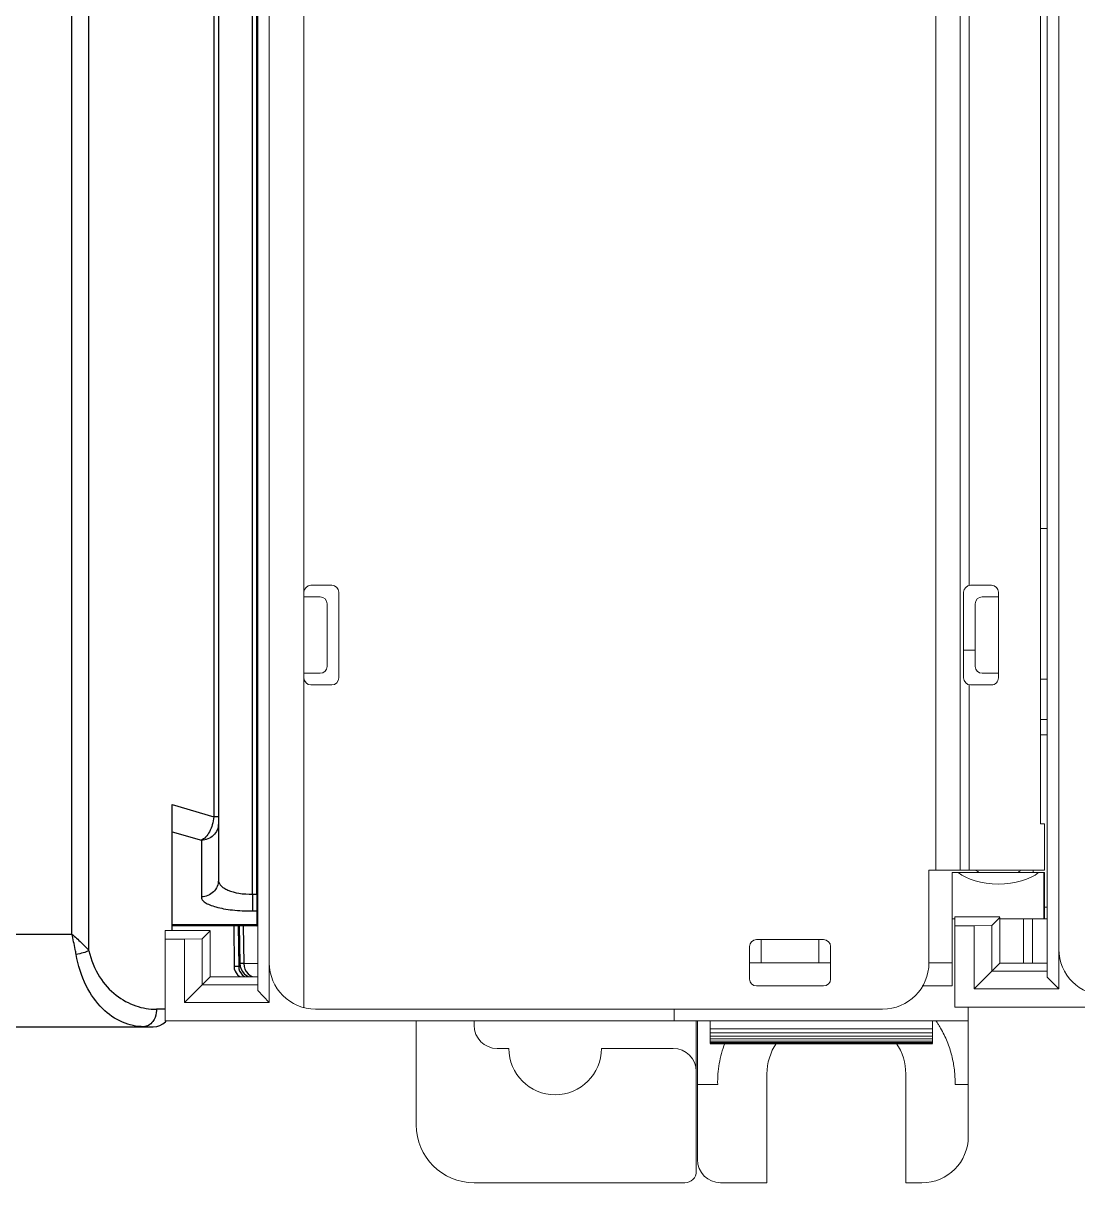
# Model space of a CAD drawing. Header units: millimetres. Extents: x 2205 to 3814, y 620 to 2277.
# Drawn here: x 3352.1 to 3397.6, y 1895.8 to 1945.9 of the extents above; entities that cross this region are included whole.
import ezdxf

# ---------------------------------------------------------------- set-up
doc = ezdxf.new("R2010")
doc.units = ezdxf.units.MM
doc.set_wipeout_variables(frame=1)
doc.layers.add('EL-componentes', color=7, linetype='Continuous', lineweight=25)

# ---------------------------------------------------------------- blocks, each defined once
blk = doc.blocks.new('1769-L30ER')
at = {"color": 7, "lineweight": 5}
blk.add_wipeout([(-28.87, -8.075), (-28.8, -7.714), (-28.676, -7.489), (-28.577, -7.374), (-28.358, -7.208), (-28.13, -7.115), (-27.997, -7.089), (-27.87, -7.081), (22.254, -7.081), (22.492, -7.101), (22.565, -7.123), (22.659, -7.163), (22.738, -7.21), (22.792, -7.25), (22.827, -7.28), (22.868, -7.348), (22.913, -7.376), (22.951, -7.406), (22.951, -7.429), (22.974, -7.463), (23.018, -7.524), (23.04, -7.558), (23.07, -7.61), (23.088, -7.647), (23.11, -7.694), (23.128, -7.743), (23.143, -7.787), (23.156, -7.832), (23.166, -7.877), (23.176, -7.928), (23.182, -7.981), (23.186, -8.033), (23.187, -8.075), (23.187, -8.09), (23.13, -11.478), (27.53, -11.478), (27.53, -122.341), (25.805, -122.32), (25.791, -120.721), (23.13, -120.721), (23.115, -123.781), (23.078, -123.781), (23.068, -124.344), (23.054, -124.474), (23.031, -124.563), (22.973, -124.696), (22.925, -124.772), (22.863, -124.846), (22.803, -124.903), (22.703, -124.974), (22.647, -125.005), (22.598, -125.026), (22.531, -125.05), (22.483, -125.062), (22.424, -125.073), (22.401, -125.076), (22.361, -125.079), (22.301, -125.081), (9.131, -125.081), (-27.87, -125.081), (-28.102, -125.053), (-28.317, -124.975), (-28.577, -124.788), (-28.737, -124.58), (-28.835, -124.341), (-28.87, -124.081), (-28.869, -67.231)], dxfattribs=at).dxf.layer = 'EL-componentes'
at = {"layer": 'EL-componentes', "color": 7, "linetype": 'Continuous', "lineweight": 25}
for p, q in [((27.53, -122.341), (27.53, -9.821)), ((26.793, -119.355), (26.793, -57.879)), ((24.932, -67.037), (24.932, -116.018)), ((25.13, -66.722), (25.13, -118.755)), ((26.604, -119.358), (26.604, -66.653)), ((19.538, -121.8), (19.538, -67.363)), ((18.802, -121.081), (18.802, -67.731)), ((23.13, -120.789), (23.13, -115.491)), ((23.13, -115.491), (24.932, -116.018)), ((25.13, -116.018), (24.932, -116.018)), ((23.13, -116.663), (24.393, -117.032)), ((24.393, -117.032), (24.393, -119.476)), ((26.604, -119.358), (26.793, -119.355)), ((26.793, -119.355), (27.53, -119.355)), ((26.604, -120.079), (26.793, -120.076)), ((26.793, -120.076), (26.793, -120.682)), ((-27.87, -121.081), (18.802, -121.081)), ((23.068, -124.344), (23.13, -120.789)), ((26.793, -120.682), (23.13, -120.683)), ((26.78, -120.72), (23.13, -120.721)), ((25.791, -120.721), (25.807, -122.485)), ((25.99, -120.721), (26.006, -122.485)), ((26.025, -120.721), (26.053, -122.352)), ((26.194, -120.721), (26.222, -122.352)), ((26.834, -120.71), (26.862, -122.341)), ((26.89, -122.981), (26.89, -120.699)), ((23.115, -123.781), (23.115, -121.649)), ((26.006, -122.485), (25.807, -122.485)), ((26.222, -122.352), (26.053, -122.352)), ((26.222, -122.352), (26.862, -122.341)), ((26.862, -122.341), (26.862, -122.981)), ((26.862, -122.341), (27.53, -122.341)), ((26.307, -122.981), (27, -122.981)), ((23.115, -123.781), (23.078, -123.781)), ((23.068, -124.331), (22.454, -124.331)), ((-27.87, -125.081), (22.318, -125.081))]:
    blk.add_line(p, q, dxfattribs=at)
for centre, radius, start, end in [((26.78, -119.97), 0.75, 269.9997, 359.9997), ((26.307, -122.481), 0.5, 180.5, 270), ((26.862, -122.341), 0.64, 180.9952, 269.9954), ((26.89, -122.341), 0.64, 270, 0), ((27, -122.481), 0.5, 270, 358.3344), ((22.318, -124.331), 0.75, 269.6969, 358.9947)]:
    blk.add_arc(centre, radius, start, end, dxfattribs=at)
for centre, major_axis, start_param, end_param in [((26.506, -122.481), (-0.5, 0), 0.008727, 1.570796), ((26.693, -122.341), (0.64, 0), -3.124139, -1.570796)]:
    blk.add_ellipse(centre, major_axis=major_axis, ratio=0.999848, start_param=start_param, end_param=end_param, dxfattribs=at)
for points, knots in [([(24.932, -116.018), (24.92, -116.133), (24.877, -116.356), (24.758, -116.655), (24.601, -116.89), (24.463, -117.001), (24.393, -117.032)], [0, 0, 0, 0, 0.292261, 0.567848, 0.806554, 1, 1, 1, 1]), ([(25.13, -116.311), (25.13, -116.404), (25.091, -116.593), (24.927, -116.831), (24.682, -116.991), (24.489, -117.03), (24.393, -117.032)], [0, 0, 0, 0, 0.2455, 0.493637, 0.745488, 1, 1, 1, 1]), ([(25.13, -118.755), (25.13, -118.848), (25.091, -119.037), (24.927, -119.275), (24.682, -119.435), (24.489, -119.475), (24.393, -119.476)], [0, 0, 0, 0, 0.2455, 0.493637, 0.745488, 1, 1, 1, 1]), ([(25.13, -118.755), (25.13, -118.796), (25.15, -118.883), (25.235, -118.999), (25.368, -119.103), (25.626, -119.234), (26.045, -119.339), (26.408, -119.362), (26.604, -119.358)], [0, 0, 0, 0, 0.070837, 0.151335, 0.248363, 0.365135, 0.656042, 1, 1, 1, 1]), ([(24.393, -119.476), (24.393, -119.519), (24.432, -119.617), (24.567, -119.73), (24.769, -119.832), (25.04, -119.921), (25.371, -119.994), (25.752, -120.046), (26.169, -120.077), (26.457, -120.081), (26.604, -120.079)], [0, 0, 0, 0, 0.053145, 0.122883, 0.216591, 0.335535, 0.477916, 0.639838, 0.816103, 1, 1, 1, 1]), ([(26.604, -119.358), (26.606, -119.508), (26.607, -119.749), (26.608, -119.989), (26.604, -120.079)], [0, 0, 0, 0, 0.62627, 1, 1, 1, 1]), ([(27.53, -119.355), (27.53, -119.448), (27.491, -119.637), (27.327, -119.875), (27.082, -120.035), (26.889, -120.075), (26.793, -120.076)], [0, 0, 0, 0, 0.245491, 0.493633, 0.745492, 1, 1, 1, 1]), ([(26.793, -119.355), (26.795, -119.506), (26.796, -119.746), (26.797, -119.987), (26.793, -120.076)], [0, 0, 0, 0, 0.62627, 1, 1, 1, 1]), ([(27.53, -119.961), (27.53, -120.054), (27.491, -120.243), (27.327, -120.481), (27.082, -120.641), (26.889, -120.68), (26.793, -120.682)], [0, 0, 0, 0, 0.2455, 0.493637, 0.745488, 1, 1, 1, 1]), ([(18.986, -121.967), (18.974, -121.893), (18.919, -121.596), (18.852, -121.302), (18.802, -121.08)], [0, 0, 0, 0, 0.247336, 1, 1, 1, 1]), ([(18.802, -121.081), (18.936, -121.201), (19.191, -121.431), (19.433, -121.675), (19.538, -121.8)], [0, 0, 0, 0, 0.524176, 1, 1, 1, 1]), ([(26.793, -120.682), (26.791, -120.692), (26.789, -120.702), (26.784, -120.72), (26.78, -120.72)], [0, 0, 0, 0, 0.717017, 1, 1, 1, 1]), ([(19.538, -121.8), (19.458, -121.837), (19.275, -121.9), (19.088, -121.946), (18.986, -121.967)], [0, 0, 0, 0, 0.459448, 1, 1, 1, 1]), ([(21.902, -125.081), (21.747, -125.081), (21.433, -125.048), (20.802, -124.845), (20.04, -124.307), (19.332, -123.286), (19.066, -122.433), (18.986, -121.967)], [0, 0, 0, 0, 0.100682, 0.204191, 0.428672, 0.691971, 1, 1, 1, 1]), ([(19.538, -121.8), (19.622, -122.199), (19.913, -122.928), (20.652, -123.748), (21.526, -124.226), (22.152, -124.331), (22.454, -124.331)], [0, 0, 0, 0, 0.294017, 0.551396, 0.782143, 1, 1, 1, 1]), ([(22.454, -124.331), (22.454, -124.379), (22.441, -124.565), (22.374, -124.75), (22.293, -124.861)], [0, 0, 0, 0, 0.26175, 1, 1, 1, 1]), ([(22.293, -124.861), (22.245, -124.926), (22.131, -125.036), (21.975, -125.081), (21.902, -125.081)], [0, 0, 0, 0, 0.525035, 1, 1, 1, 1])]:
    blk.add_open_spline(points, degree=3, knots=knots, dxfattribs=at)
blk = doc.blocks.new('A$C866e1339')
at = {"linetype": 'Continuous', "lineweight": 5}
blk.add_wipeout([(-4, 54.45), (-4, 58.35), (2.8, 58.35), (2.8, 58.698), (6.85, 58.735), (6.85, 62.55), (7.582, 64.317), (9.35, 65.05), (18.45, 65.05), (18.804, 64.903), (18.95, 64.55), (18.95, 58.735), (19, 58.735), (19, 64.05), (19.293, 64.757), (20, 65.05), (28.7, 65.05), (30.114, 64.464), (30.7, 63.05), (30.7, 57.288), (30.775, 57.024), (30.8, 56.75), (30.8, 54.449), (30.888, 54.237), (31.083, 54.141), (33.09, 54.141), (33.09, 56.135), (33.178, 56.347), (33.39, 56.435), (34.5, 56.435), (34.854, 56.288), (35, 55.935), (35, -57.235), (34.854, -57.589), (34.5, -57.735), (33.09, -57.735), (33.09, -55.25), (30.7, -55.25), (30.7, -64.65), (30.114, -66.065), (28.7, -66.65), (28, -66.65), (28, -61.95), (27.895, -61.257), (27.59, -60.625), (22.394, -60.647), (22.105, -61.257), (22, -61.95), (22, -66.65), (20, -66.65), (19.293, -66.358), (19, -65.65), (19, -59.65), (18.95, -59.65), (18.95, -66.15), (18.804, -66.504), (18.45, -66.65), (9.35, -66.65), (7.582, -65.918), (6.85, -64.15), (6.85, -59.65), (-4, -59.65), (-4, -55.75), (-2.05, -55.775), (-2.05, -57.75), (0, -57.75), (0, 56.45), (-2.05, 56.45), (-2.05, 54.45)], dxfattribs=at)
at = {"color": 7, "linetype": 'Continuous', "lineweight": 5}
for p, q in [((0, 58.35), (0, -58.35)), ((35, -57.235), (35, 55.935)), ((0.5, -58.858), (0.5, 35.35)), ((2, 35.35), (2, -59.087)), ((29.3, -53.15), (29.3, 35.35)), ((30.346, 35.35), (30.346, -53.15)), ((34.5, -55.25), (34.5, 35.35)), ((33.82, 30.45), (33.82, -51.15)), ((30.744, -40.856), (30.744, -11.345)), ((33.82, -38.399), (34.5, -38.399)), ((3.2, -40.85), (2.3, -40.85)), ((30.8, -40.85), (31.7, -40.85)), ((2, -41.35), (2.7, -41.35)), ((3.5, -44.85), (3.5, -41.15)), ((30.5, -41.15), (30.5, -44.85)), ((31.3, -41.35), (32, -41.35)), ((32, -44.85), (32, -41.151)), ((3, -44.35), (3, -41.65)), ((31, -44.35), (31, -41.65)), ((30.5, -43.65), (31, -43.65)), ((2.7, -44.65), (2, -44.65)), ((32, -44.65), (31.3, -44.65)), ((34.5, -44.898), (33.82, -44.898)), ((2.3, -45.15), (3.2, -45.15)), ((30.744, -53.15), (30.744, -45.145)), ((31.7, -45.15), (30.8, -45.15)), ((34.5, -46.65), (33.82, -46.65)), ((34.5, -47.302), (33.82, -47.302)), ((34, -51.15), (33.82, -51.15)), ((34, -51.15), (34, -53.15)), ((29, -53.15), (34, -53.15)), ((29, -53.15), (29, -57.15)), ((34, -53.25), (30, -53.25)), ((30, -58.15), (30, -53.25)), ((33.5, -53.15), (33.5, -53.25)), ((33.969, -53.25), (33.969, -55.25)), ((34, -55.25), (34, -53.25)), ((34.5, -54.745), (34, -54.745)), ((30, -55.25), (34.5, -55.25)), ((30.7, -64.65), (30.7, -55.25)), ((33.09, -57.735), (33.09, -55.25)), ((33.472, -57.435), (33.472, -55.25)), ((-4, -55.75), (-2.05, -55.75)), ((-4, -59.65), (-4, -55.75)), ((-2.05, -55.775), (-2.395, -56.12)), ((-2.05, -57.75), (-2.05, -55.775)), ((-4, -56.133), (-3.158, -56.133)), ((-2.395, -56.12), (-3.158, -56.133)), ((-3.158, -56.133), (-3.158, -58.858)), ((-2.395, -58.095), (-2.395, -56.12)), ((21.25, -56.45), (21.25, -57.85)), ((24.45, -56.15), (21.55, -56.15)), ((21.75, -56.15), (21.75, -57.15)), ((24.25, -57.15), (24.25, -56.15)), ((24.75, -57.85), (24.75, -56.45)), ((24.75, -57.15), (21.25, -57.15)), ((30, -57.15), (29, -57.15)), ((33.09, -57.435), (33.472, -57.435)), ((-3.158, -58.858), (-2.05, -57.75)), ((0, -57.75), (-2.05, -57.75)), ((33.09, -57.735), (34.5, -57.735)), ((0, -58.095), (-2.395, -58.095)), ((0, -58.35), (0.5, -58.858)), ((21.55, -58.15), (24.45, -58.15)), ((28.707, -58.15), (30, -58.15)), ((0.5, -58.858), (-3.158, -58.858)), ((27, -59.15), (2.5, -59.15)), ((18, -59.65), (18, -59.15)), ((30.7, -59.65), (-4, -59.65)), ((6.85, -64.15), (6.85, -59.65)), ((9.35, -59.65), (9.35, -59.85)), ((18.95, -66.15), (18.95, -59.65)), ((19, -65.65), (19, -59.65)), ((19.55, -59.657), (19.55, -60.634)), ((29.15, -59.995), (19.55, -59.995)), ((29.15, -60.634), (29.15, -59.657)), ((29.15, -60.168), (19.55, -60.168)), ((29.15, -60.314), (19.55, -60.314)), ((29.15, -60.434), (19.55, -60.434)), ((29.15, -60.527), (19.55, -60.527)), ((10.35, -60.85), (10.85, -60.85)), ((14.85, -60.85), (17.95, -60.85)), ((29.15, -60.594), (19.55, -60.594)), ((29.15, -60.634), (19.55, -60.634)), ((29.15, -60.647), (19.55, -60.647)), ((22, -61.95), (22, -66.65)), ((28, -66.65), (28, -61.95)), ((19, -62.4), (19.873, -62.4)), ((30.127, -62.4), (30.7, -62.4)), ((18.45, -66.65), (9.35, -66.65)), ((22, -66.65), (20, -66.65)), ((28.7, -66.65), (28, -66.65))]:
    blk.add_line(p, q, dxfattribs=at)
for centre, radius, start, end in [((2.3, -41.15), 0.3, 90, 179.9886), ((3.2, -41.15), 0.3, 0, 90), ((30.8, -41.15), 0.3, 90, 180), ((31.7, -41.15), 0.3, 0, 90), ((2.7, -41.65), 0.3, 0, 90), ((31.3, -41.65), 0.3, 90, 180), ((2.7, -44.35), 0.3, 270, 360), ((31.3, -44.35), 0.3, 180, 270), ((2.3, -44.85), 0.3, 180.0095, 270), ((3.2, -44.85), 0.3, 270, 360), ((30.8, -44.85), 0.3, 180, 270), ((31.7, -44.85), 0.3, 270, 0.0044), ((34.5, -46.15), 0.5, 270, 359.9978), ((30.925, -53.45), 0.3, 40.5479, 90), ((33.075, -53.45), 0.3, 112.5, 139.4521), ((34.5, -54.75), 0.5, 270, 359.9991), ((21.55, -56.45), 0.3, 90, 180), ((24.45, -56.45), 0.3, 0, 90), ((2.5, -57.15), 2, 180, 270), ((27, -57.15), 2, 270, 0), ((34.5, -57.235), 0.5, 270, 0), ((21.55, -57.85), 0.3, 180, 270), ((24.45, -57.85), 0.3, 270, 0), ((10.35, -59.85), 1, 180, 270), ((25.738, -62.154), 4.351, 33.8916, 35.1241), ((25.696, -62.182), 4.402, 32.0748, 33.8895), ((25.643, -62.215), 4.463, 30.1195, 32.0722), ((12.85, -60.85), 2, 180, 0), ((17.95, -61.85), 1, 0, 90), ((24.35, -61.95), 2.35, 145.6538, 180), ((25.65, -61.95), 2.35, 0, 34.3463), ((9.35, -64.15), 2.5, 180, 270), ((28.7, -64.65), 2, 270, 0), ((20, -65.65), 1, 180, 270), ((18.45, -66.15), 0.5, 270, 0)]:
    blk.add_arc(centre, radius, start, end, dxfattribs=at)
for centre, major_axis, ratio, start_param, end_param in [((32, -52.75), (2, 0), 0.5, 3.665191, 5.759587), ((33.772, -57.435), (0.3, 0), 0.999848, 3.141593, 4.712389)]:
    blk.add_ellipse(centre, major_axis=major_axis, ratio=ratio, start_param=start_param, end_param=end_param, dxfattribs=at)
for points, knots in [([(35, -38.373), (35, -38.373), (34.999, -38.374), (34.997, -38.375), (34.994, -38.377), (34.99, -38.378), (34.985, -38.379), (34.975, -38.381), (34.961, -38.383), (34.94, -38.385), (34.914, -38.388), (34.885, -38.39), (34.839, -38.392), (34.774, -38.395), (34.689, -38.397), (34.596, -38.399), (34.532, -38.399), (34.5, -38.399)], [0, 0, 0, 0, 0.002842, 0.007273, 0.013786, 0.022509, 0.033481, 0.046706, 0.079887, 0.121887, 0.172267, 0.23051, 0.296093, 0.446892, 0.619054, 0.806193, 1, 1, 1, 1]), ([(35, -44.836), (35, -44.837), (35, -44.84), (34.998, -44.843), (34.994, -44.846), (34.988, -44.85), (34.977, -44.855), (34.961, -44.861), (34.94, -44.866), (34.914, -44.871), (34.885, -44.876), (34.839, -44.882), (34.774, -44.889), (34.657, -44.896), (34.564, -44.898), (34.5, -44.898)], [0, 0, 0, 0, 0.006031, 0.012929, 0.021264, 0.031354, 0.057354, 0.091546, 0.134002, 0.184415, 0.242349, 0.307332, 0.456204, 0.625694, 1, 1, 1, 1]), ([(35, -46.965), (35, -46.988), (34.993, -47.033), (34.964, -47.097), (34.916, -47.156), (34.853, -47.207), (34.777, -47.249), (34.691, -47.279), (34.597, -47.298), (34.533, -47.302), (34.5, -47.302)], [0, 0, 0, 0, 0.100092, 0.204902, 0.317205, 0.438585, 0.56921, 0.707955, 0.852748, 1, 1, 1, 1]), ([(35, -54.371), (35, -54.396), (34.993, -54.446), (34.964, -54.517), (34.917, -54.582), (34.876, -54.619), (34.854, -54.635)], [0, 0, 0, 0, 0.234677, 0.477026, 0.731179, 1, 1, 1, 1]), ([(34.854, -54.635), (34.805, -54.672), (34.72, -54.713), (34.597, -54.74), (34.533, -54.745), (34.5, -54.745)], [0, 0, 0, 0, 0.483117, 0.739904, 1, 1, 1, 1]), ([(30.127, -62.4), (30.133, -62.192), (30.119, -61.877), (30.058, -61.463), (29.99, -61.155), (29.901, -60.851), (29.753, -60.45), (29.612, -60.161), (29.504, -59.975)], [0, 0, 0, 0, 0.246902, 0.370862, 0.495205, 0.620107, 0.745786, 1, 1, 1, 1]), ([(20.183, -60.63), (20.074, -60.912), (19.911, -61.496), (19.865, -62.101), (19.873, -62.4)], [0, 0, 0, 0, 0.502407, 1, 1, 1, 1])]:
    blk.add_open_spline(points, degree=3, knots=knots, dxfattribs=at)

msp = doc.modelspace()

# ---------------------------------------------------------------- block references
at = {"layer": 'EL-componentes', "color": 7, "lineweight": 25}
msp.add_blockref('1769-L30ER', (3335.382, 2027.627), dxfattribs=at)

# ---------------------------------------------------------------- next in the draw order: block references
msp.add_blockref('A$C866e1339', (3362.21, 1962.454))

# ---------------------------------------------------------------- next in the draw order: block references
msp.add_blockref('A$C866e1339', (3396.325, 1963.04))

doc.saveas('drawing.dxf')
